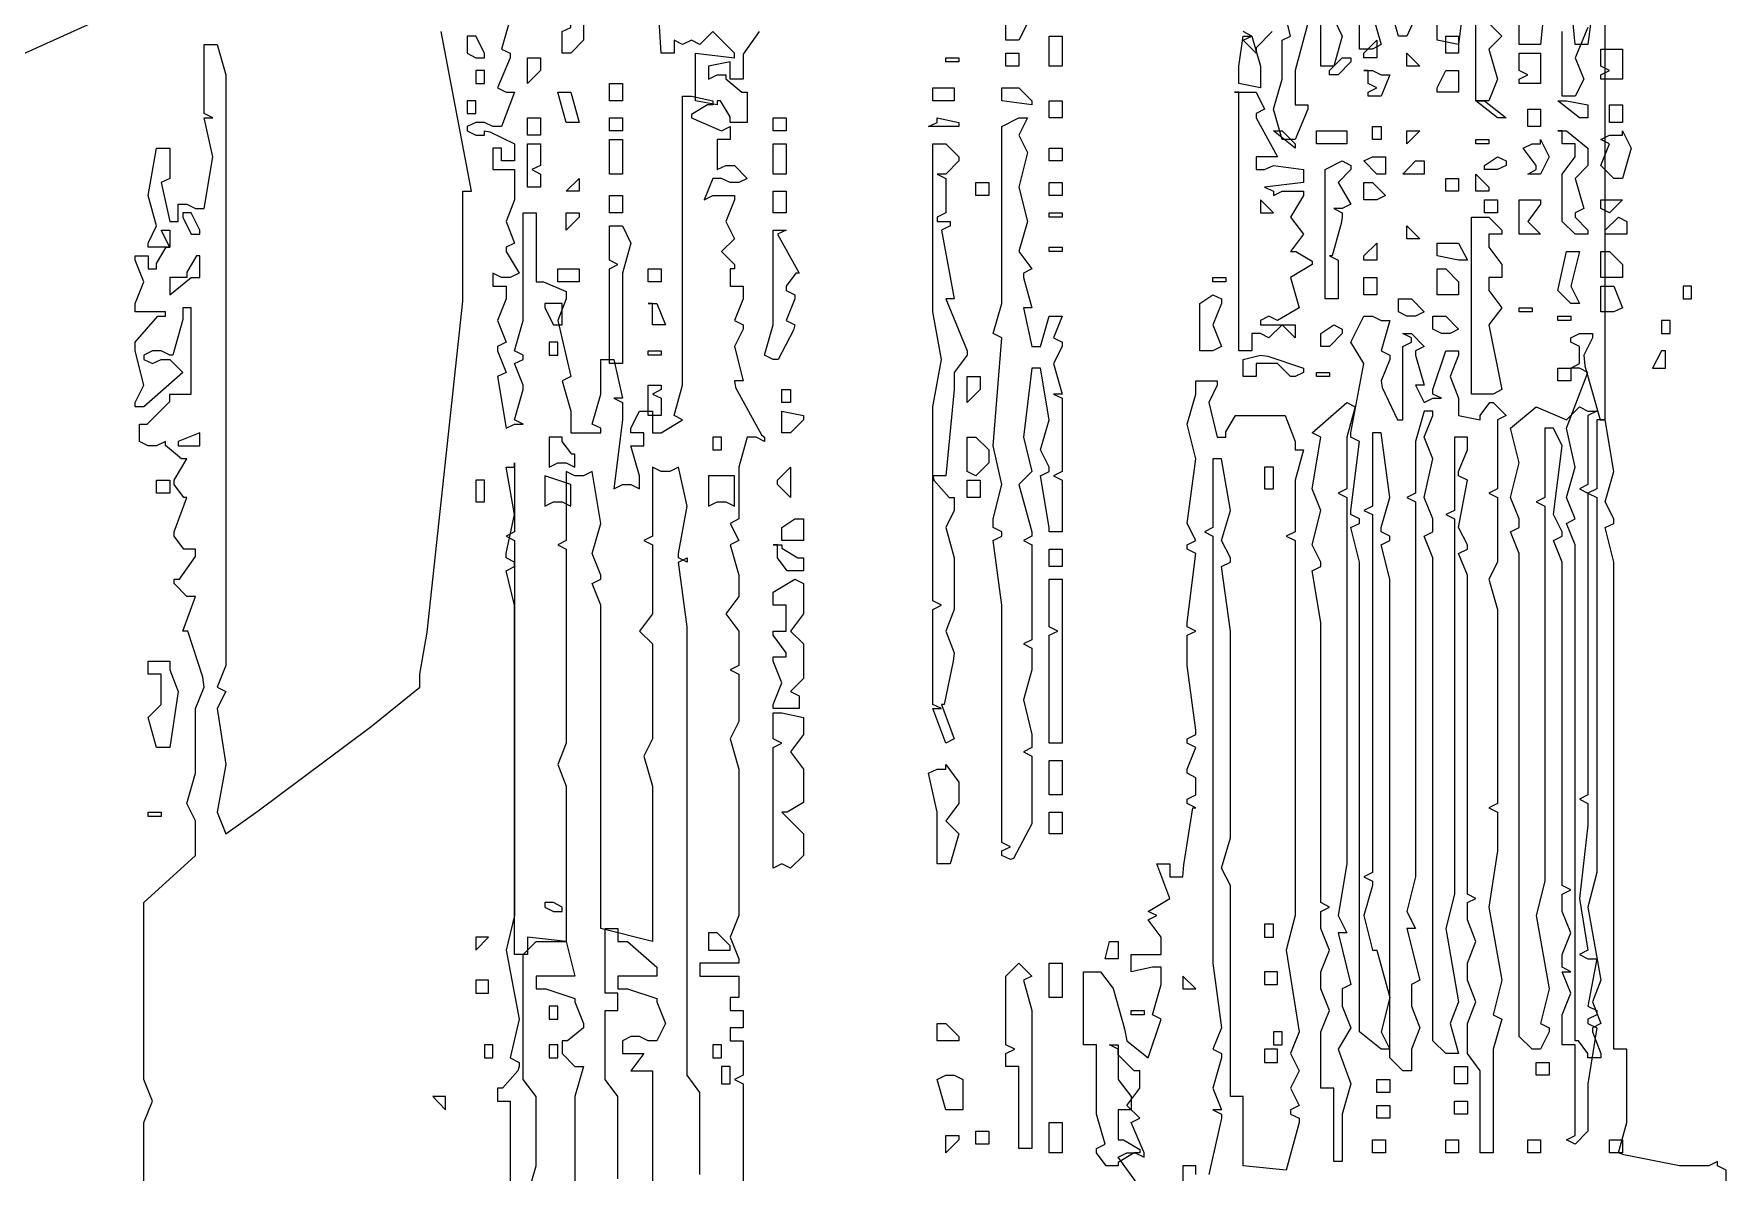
# Model space of a CAD drawing. Extents: x 97 to 264, y 28 to 329.
# Drawn here: x 180.57 to 194.42, y 189.74 to 199.06 of the extents above; entities that cross this region are included whole.
import ezdxf

# ---------------------------------------------------------------- set-up
doc = ezdxf.new("R2010")
doc.units = 0
doc.header["$MEASUREMENT"] = 0

msp = doc.modelspace()

# ---------------------------------------------------------------- linework, layer by layer
at = {"color": 32}
for points in [[(178.542, 199.742), (181.893, 200.624), (181.963, 200.59), (181.963, 200.484), (181.963, 200.306), (181.744, 199.77), (181.089, 199.165), (179.998, 198.673)], [(186.505, 199.073), (186.373, 198.888), (186.373, 198.826), (186.373, 198.684), (186.267, 198.684), (186.267, 198.826), (186.09, 198.79), (186.09, 198.684), (186.16, 198.72), (186.231, 198.72), (186.231, 198.686), (186.363, 198.578), (186.407, 198.578), (186.407, 198.331), (186.267, 198.331), (186.267, 198.375), (186.187, 198.508), (186.16, 198.508), (186.16, 198.473), (185.984, 198.508), (185.984, 198.896), (186.303, 198.86), (186.303, 198.896), (186.126, 199.073), (186.02, 198.967), (185.95, 199.003), (185.878, 198.967), (185.808, 199.003), (185.808, 198.896), (185.702, 198.896), (185.631, 200.061)], [(191.206, 199.179), (191.276, 199.037), (191.206, 198.79), (191.099, 198.79), (191.099, 199.778)], [(193.358, 199.532), (193.286, 198.967), (193.182, 198.967), (193.11, 199.708)], [(191.522, 199.213), (191.594, 198.967), (191.522, 198.931), (191.418, 198.931), (191.418, 199.602)], [(192.3, 199.566), (192.228, 198.967), (192.052, 199.003), (192.052, 199.426)], [(192.476, 199.143), (192.581, 199.037), (192.476, 198.931), (192.546, 198.684), (192.476, 198.508), (192.37, 198.508), (192.37, 199.566)], [(192.969, 199.672), (192.899, 198.967), (192.723, 198.967), (192.723, 199.672)], [(191.981, 199.426), (191.805, 199.037), (191.735, 199.037), (191.665, 199.283)], [(194.417, 189.053), (194.417, 189.758), (194.345, 189.794), (194.345, 189.83), (194.274, 189.794), (194.204, 189.794), (194.036, 189.794), (193.579, 189.884), (193.535, 189.901), (193.605, 190.147), (193.605, 190.747), (193.499, 190.747), (193.499, 194.733), (193.428, 195.016), (193.499, 195.05), (193.499, 195.086), (193.428, 195.227), (193.499, 195.475), (193.428, 195.898), (193.358, 195.898), (193.358, 195.333), (193.286, 195.298), (193.358, 195.263), (193.358, 192.194), (193.286, 191.911), (193.392, 191.312), (193.322, 191.135), (193.392, 190.959), (193.322, 190.923), (193.322, 190.889), (193.392, 190.712), (193.392, 190.676), (193.286, 190.676), (193.286, 190.712), (193.208, 190.817), (193.182, 190.817), (193.182, 194.874), (193.11, 195.05), (193.182, 195.086), (193.11, 195.263), (193.182, 195.509), (193.11, 195.828), (193.286, 196.285), (193.216, 196.321), (193.146, 196.321), (193.216, 196.357), (193.216, 196.497), (193.146, 196.533), (193.146, 196.567), (193.216, 196.603), (193.322, 196.603), (193.322, 196.567), (193.252, 196.427), (193.26, 196.339), (193.386, 195.898), (193.428, 195.898), (193.428, 199.532)], [(190.993, 199.143), (190.889, 198.754), (190.889, 198.473), (190.993, 198.473), (190.993, 198.438), (190.889, 198.191), (190.783, 198.191), (190.712, 198.438), (190.783, 198.684), (190.783, 199.003), (190.853, 199.037), (190.783, 199.319)], [(184.467, 199.179), (184.397, 198.931), (184.467, 198.896), (184.467, 198.86), (184.362, 198.614), (184.433, 198.578), (184.503, 198.578), (184.397, 198.297), (184.326, 198.297), (184.256, 198.331), (184.186, 198.331), (184.114, 198.297), (184.114, 198.261), (184.186, 198.225), (184.256, 198.225), (184.256, 198.261), (184.3, 198.253), (184.503, 198.154), (184.503, 198.121), (184.503, 198.015), (184.397, 198.015), (184.397, 198.121), (184.326, 198.121), (184.326, 197.944), (184.503, 197.944), (184.503, 197.696), (184.433, 197.52), (184.503, 197.343), (184.433, 197.309), (184.433, 197.273), (184.539, 197.097), (184.467, 197.062), (184.397, 197.062), (184.326, 197.097), (184.326, 196.99), (184.433, 196.99), (184.433, 196.886), (184.362, 196.71), (184.433, 196.533), (184.362, 196.497), (184.362, 196.461), (184.433, 196.285), (184.362, 196.251), (184.433, 195.828), (184.503, 195.862), (184.573, 195.862), (184.503, 195.898), (184.573, 196.144), (184.573, 196.18), (184.503, 196.357), (184.573, 196.391), (184.573, 196.427), (184.503, 196.461), (184.573, 196.71), (184.573, 197.592), (184.679, 197.592), (184.679, 197.026), (184.74, 197.026), (184.926, 196.948), (184.926, 196.92), (184.926, 196.886), (184.856, 196.71), (184.962, 196.251), (184.892, 196.215), (184.962, 195.968), (184.962, 195.792), (185.208, 195.792), (185.208, 195.828), (185.138, 195.862), (185.208, 196.108), (185.208, 196.391), (185.315, 196.391), (185.385, 196.074), (185.315, 196.074), (185.385, 196.038), (185.385, 195.898), (185.315, 195.333), (185.385, 195.369), (185.455, 195.369), (185.525, 195.333), (185.525, 195.439), (185.455, 195.685), (185.561, 195.685), (185.561, 195.792), (185.455, 195.792), (185.455, 195.828), (185.525, 195.968), (185.631, 195.968), (185.631, 195.792), (185.702, 195.792), (185.878, 195.898), (185.808, 195.932), (185.878, 196.18), (185.878, 198.544), (185.95, 198.544), (186.126, 198.508), (186.126, 198.473), (186.082, 198.473), (185.95, 198.395), (185.95, 198.367), (186.196, 198.261), (186.267, 198.297), (186.267, 198.191), (186.16, 198.191), (186.16, 197.944), (186.231, 197.979), (186.303, 197.979), (186.407, 197.872), (186.337, 197.838), (186.267, 197.838), (186.196, 197.872), (186.126, 197.872), (186.054, 197.696), (186.126, 197.732), (186.303, 197.732), (186.303, 197.696), (186.231, 197.52), (186.303, 197.379), (186.196, 197.273), (186.303, 197.167), (186.303, 197.133), (186.267, 197.133), (186.267, 196.99), (186.373, 196.99), (186.373, 196.886), (186.303, 196.71), (186.373, 196.674), (186.373, 196.638), (186.303, 196.497), (186.373, 196.215), (186.303, 196.215), (186.311, 196.162), (186.522, 195.774), (186.549, 195.756), (186.549, 195.721), (186.479, 195.756), (186.407, 195.756), (186.337, 195.509), (186.337, 195.086), (186.267, 195.05), (186.337, 194.91), (186.267, 194.874), (186.337, 194.627), (186.337, 194.451), (186.231, 194.31), (186.337, 194.168), (186.337, 193.887), (186.267, 193.851), (186.337, 193.815), (186.337, 193.428), (186.267, 193.286), (186.337, 193.04), (186.337, 191.841), (186.267, 191.665), (186.337, 191.488), (186.337, 191.452), (186.02, 191.452), (186.02, 191.346), (186.337, 191.346), (186.337, 191.17), (186.267, 191.17), (186.267, 191.065), (186.373, 191.065), (186.373, 190.923), (186.267, 190.923), (186.267, 190.817), (186.373, 190.817), (186.373, 190.536), (186.303, 190.5), (186.373, 190.464), (186.373, 188.7)], [(181.468, 188.7), (181.468, 190.147), (181.54, 190.324), (181.468, 190.5), (181.468, 191.947), (181.893, 192.334), (181.893, 192.617), (181.821, 192.757), (181.893, 193.005), (181.893, 193.535), (181.963, 193.711), (181.953, 193.791), (181.828, 194.168), (181.787, 194.168), (181.893, 194.451), (181.821, 194.451), (181.717, 194.557), (181.717, 194.593), (181.761, 194.593), (181.893, 194.779), (181.893, 194.84), (181.821, 194.84), (181.795, 194.84), (181.717, 194.946), (181.717, 194.98), (181.821, 195.263), (181.795, 195.263), (181.717, 195.369), (181.717, 195.403), (181.821, 195.579), (181.777, 195.579), (181.645, 195.687), (181.645, 195.721), (181.574, 195.685), (181.504, 195.685), (181.434, 195.721), (181.434, 195.862), (181.495, 195.862), (181.681, 196.048), (181.681, 196.108), (181.857, 196.108), (181.857, 196.814), (181.787, 196.814), (181.787, 196.718), (181.707, 196.427), (181.681, 196.427), (181.61, 196.461), (181.54, 196.461), (181.468, 196.427), (181.468, 196.391), (181.54, 196.357), (181.61, 196.391), (181.681, 196.391), (181.787, 196.285), (181.468, 196.004), (181.398, 196.004), (181.398, 196.038), (181.468, 196.18), (181.398, 196.461), (181.398, 196.533), (181.583, 196.744), (181.645, 196.744), (181.645, 196.78), (181.398, 196.78), (181.398, 196.85), (181.468, 197.026), (181.398, 197.203), (181.398, 197.239), (181.504, 197.239), (181.504, 197.133), (181.574, 197.133), (181.574, 197.177), (181.653, 197.309), (181.681, 197.309), (181.61, 197.449), (181.681, 197.449), (181.681, 197.309), (181.504, 197.309), (181.504, 197.343), (181.574, 197.485), (181.504, 197.732), (181.574, 198.121), (181.681, 198.121), (181.681, 197.872), (181.61, 197.838), (181.681, 197.52), (181.751, 197.52), (181.751, 197.662), (181.821, 197.662), (181.893, 197.626), (181.963, 197.626), (182.033, 198.049), (181.963, 198.367), (182.033, 198.367), (181.963, 198.402), (181.963, 198.967), (182.069, 198.967), (182.14, 198.72), (182.14, 193.887), (182.069, 193.711), (182.14, 193.675), (182.069, 193.535), (182.14, 193.076), (182.069, 192.687), (182.14, 192.51), (182.404, 192.697), (183.33, 193.389), (183.727, 193.71), (183.727, 193.815), (183.788, 194.16), (184.08, 196.867), (184.08, 197.768), (184.15, 197.768), (183.903, 199.073)], [(190.702, 199.073), (190.57, 198.941), (190.57, 198.896), (190.464, 199.003), (190.536, 199.037), (190.464, 199.073)], [(193.286, 199.107), (193.182, 198.86), (193.252, 198.684), (193.182, 198.544), (193.076, 198.544), (193.076, 199.073)], [(189.618, 189.618), (189.442, 189.865), (189.512, 189.901), (189.582, 189.901), (189.654, 189.865), (189.654, 189.901), (189.548, 190.147), (189.618, 190.183), (189.512, 190.288), (189.618, 190.43), (189.618, 190.57), (189.574, 190.57), (189.442, 190.702), (189.442, 190.747), (189.371, 190.783), (189.442, 190.783), (189.442, 190.5), (189.548, 190.36), (189.548, 190.253), (189.442, 190.253), (189.442, 190.007), (189.486, 190.007), (189.618, 189.928), (189.618, 189.901), (189.574, 189.901), (189.442, 189.822), (189.442, 189.794), (189.371, 189.794), (189.344, 189.794), (189.265, 189.901), (189.265, 189.935), (189.335, 189.971), (189.265, 190.217), (189.265, 190.783), (189.159, 190.783), (189.159, 191.382), (189.265, 191.382), (189.298, 191.382), (189.402, 191.245), (189.494, 190.915), (189.512, 190.817), (189.688, 190.676), (189.794, 190.993), (189.724, 191.029), (189.794, 191.276), (189.794, 191.418), (189.724, 191.418), (189.548, 191.382), (189.548, 191.522), (189.794, 191.522), (189.794, 191.665), (189.688, 191.805), (189.758, 191.841), (189.688, 191.875), (189.865, 191.981), (189.758, 192.264), (189.865, 192.264), (189.865, 192.158), (189.971, 192.158), (189.979, 192.256), (190.052, 192.723), (190.077, 192.723), (190.007, 192.757), (190.007, 192.793), (190.077, 192.829), (190.077, 192.969), (190.007, 193.005), (190.007, 193.04), (190.077, 193.216), (190.007, 193.252), (190.007, 193.286), (190.077, 193.322), (190.077, 193.358), (190.007, 193.887), (190.007, 194.134), (190.077, 194.168), (190.007, 194.204), (190.007, 194.24), (190.077, 194.804), (190.007, 194.84), (190.007, 194.874), (190.077, 194.91), (190.007, 195.05), (190.077, 195.579), (190.007, 195.862), (190.077, 196.108), (190.077, 196.215), (190.253, 196.215), (190.253, 196.18), (190.183, 196.038), (190.253, 195.756), (190.324, 195.756), (190.324, 195.8), (190.402, 195.932), (190.43, 195.932), (190.783, 195.932), (190.809, 195.932), (190.889, 195.721), (190.889, 195.651), (190.959, 195.651), (190.889, 195.403), (190.889, 194.98), (190.817, 194.946), (190.889, 194.91), (190.889, 191.841), (190.817, 191.558), (190.923, 190.889), (190.853, 190.712), (190.923, 190.57), (190.853, 190.43), (190.923, 190.288), (190.853, 190.253), (190.853, 190.217), (190.923, 190.183), (190.923, 190.147), (190.817, 189.758), (190.464, 189.794), (190.464, 190.36), (190.36, 190.36), (190.36, 192.088), (190.288, 192.228), (190.36, 192.476), (190.36, 194.168), (190.288, 194.697), (190.36, 194.733), (190.36, 194.769), (190.288, 194.91), (190.36, 195.156), (190.288, 195.579), (190.217, 195.579), (190.217, 195.016), (190.147, 194.98), (190.217, 194.946), (190.217, 191.452), (190.288, 190.923), (190.217, 190.747), (190.288, 190.712), (190.288, 190.676), (190.217, 190.43), (190.288, 190.253), (190.217, 190.253), (190.288, 190.217), (190.288, 190.183), (190.183, 189.724)], [(186.02, 189.724), (186.02, 190.394), (185.914, 190.536), (185.914, 194.204), (185.844, 194.733), (185.914, 194.769), (185.914, 194.733), (185.844, 194.769), (185.844, 194.804), (185.914, 195.192), (185.844, 195.509), (185.773, 195.475), (185.702, 195.475), (185.631, 195.509), (185.631, 194.946), (185.561, 194.91), (185.631, 194.874), (185.631, 194.31), (185.525, 194.168), (185.631, 194.064), (185.631, 193.286), (185.561, 193.146), (185.631, 192.899), (185.631, 191.629), (185.208, 191.735), (185.208, 194.381), (185.138, 194.557), (185.208, 194.593), (185.208, 194.627), (185.138, 194.804), (185.208, 195.05), (185.138, 195.475), (185.068, 195.439), (184.996, 195.439), (184.926, 195.475), (184.926, 194.91), (184.856, 194.874), (184.926, 194.84), (184.926, 193.252), (184.856, 193.076), (184.926, 192.899), (184.926, 191.629), (184.609, 191.665), (184.609, 191.522), (184.503, 191.522), (184.503, 194.381), (184.433, 194.663), (184.503, 194.697), (184.503, 194.733), (184.433, 194.769), (184.433, 194.804), (184.503, 195.122), (184.433, 195.509), (184.503, 195.509), (184.503, 195.545), (184.503, 195.545), (184.503, 194.98), (184.433, 194.946), (184.503, 194.91), (184.503, 191.841), (184.433, 191.558), (184.539, 190.993), (184.467, 190.676), (184.539, 190.64), (184.539, 190.606), (184.529, 190.572), (184.404, 190.43), (184.362, 190.43), (184.362, 190.324), (184.467, 190.324), (184.467, 188.596)], [(185.349, 189.688), (185.349, 190.36), (185.244, 190.5), (185.244, 191.065), (185.349, 191.065), (185.349, 191.206), (185.244, 191.206), (185.244, 191.735), (185.349, 191.735), (185.349, 191.629), (185.427, 191.629), (185.667, 191.418), (185.667, 191.346), (185.349, 191.346), (185.349, 191.242), (185.427, 191.242), (185.667, 191.163), (185.667, 191.135), (185.738, 190.959), (185.667, 190.817), (185.597, 190.817), (185.525, 190.853), (185.455, 190.853), (185.385, 190.817), (185.385, 190.712), (185.561, 190.712), (185.455, 190.57), (185.631, 190.57), (185.631, 188.56)], [(184.609, 189.548), (184.679, 189.794), (184.679, 190.36), (184.573, 190.5), (184.573, 191.522), (184.679, 191.629), (184.926, 191.629), (184.996, 191.346), (184.679, 191.346), (184.679, 191.242), (184.758, 191.242), (184.996, 191.163), (184.996, 191.135), (185.068, 190.959), (185.068, 190.924), (184.936, 190.817), (184.892, 190.817), (184.892, 190.712), (184.996, 190.606), (185.068, 190.606), (184.996, 190.36), (184.996, 188.524)], [(190.077, 189.724), (190.077, 189.794), (189.971, 189.794), (189.971, 189.548)]]:
    msp.add_lwpolyline(points, dxfattribs=at)
for points in [[(184.962, 199.778), (185.068, 199.778), (184.996, 199.636), (185.068, 199.39), (185.068, 199.003), (184.962, 198.896), (184.892, 198.896), (184.892, 199.073), (184.962, 199.107), (184.962, 199.143), (184.856, 199.319), (184.882, 199.319), (184.962, 199.426), (184.962, 199.46), (184.892, 199.496), (184.892, 199.532), (184.962, 199.778)], [(188.524, 199.179), (188.7, 199.179), (188.7, 199.143), (188.63, 199.003), (188.524, 199.003), (188.524, 199.179)], [(184.114, 199.037), (184.114, 198.896), (184.186, 198.86), (184.256, 198.86), (184.256, 198.896), (184.186, 199.037), (184.114, 199.037)], [(188.877, 199.037), (188.983, 199.037), (188.983, 198.79), (188.877, 198.79), (188.877, 199.037)], [(190.464, 199.037), (190.536, 199.037), (190.606, 198.79), (190.606, 198.614), (190.43, 198.65), (190.43, 198.79), (190.464, 199.037)], [(191.558, 199.003), (191.558, 198.86), (191.452, 198.86), (191.452, 198.896), (191.558, 199.003)], [(192.123, 199.037), (192.228, 199.037), (192.228, 198.896), (192.123, 198.896), (192.123, 199.037)], [(184.609, 198.86), (184.715, 198.86), (184.715, 198.754), (184.609, 198.65), (184.609, 198.86)], [(188.031, 198.86), (188.137, 198.86), (188.137, 198.826), (188.031, 198.826), (188.031, 198.86)], [(188.524, 198.896), (188.63, 198.896), (188.63, 198.79), (188.524, 198.79), (188.524, 198.896)], [(191.276, 198.86), (191.346, 198.86), (191.346, 198.826), (191.242, 198.72), (191.17, 198.72), (191.17, 198.754), (191.276, 198.86)], [(191.805, 198.896), (191.911, 198.79), (191.805, 198.79), (191.805, 198.896)], [(192.723, 198.896), (192.899, 198.896), (192.899, 198.65), (192.723, 198.65), (192.723, 198.684), (192.793, 198.72), (192.723, 198.754), (192.723, 198.896)], [(193.392, 198.931), (193.569, 198.931), (193.569, 198.684), (193.392, 198.684), (193.392, 198.72), (193.463, 198.754), (193.392, 198.79), (193.392, 198.931)], [(184.186, 198.65), (184.256, 198.65), (184.256, 198.754), (184.186, 198.754), (184.186, 198.65)], [(191.452, 198.754), (191.522, 198.754), (191.594, 198.72), (191.665, 198.72), (191.594, 198.544), (191.488, 198.544), (191.488, 198.578), (191.558, 198.614), (191.488, 198.65), (191.488, 198.754), (191.452, 198.754)], [(192.123, 198.754), (192.228, 198.754), (192.228, 198.578), (192.052, 198.578), (192.052, 198.614), (192.123, 198.754)], [(185.279, 198.65), (185.385, 198.65), (185.385, 198.508), (185.279, 198.508), (185.279, 198.65)], [(187.924, 198.614), (188.101, 198.614), (188.101, 198.508), (187.924, 198.508), (187.924, 198.614)], [(188.524, 198.614), (188.63, 198.614), (188.736, 198.508), (188.736, 198.473), (188.49, 198.508), (188.49, 198.614), (188.524, 198.614)], [(184.114, 198.402), (184.186, 198.402), (184.186, 198.508), (184.114, 198.508), (184.114, 198.402)], [(184.856, 198.578), (184.962, 198.578), (185.032, 198.331), (184.926, 198.331), (184.856, 198.578)], [(188.877, 198.508), (188.983, 198.508), (188.983, 198.367), (188.877, 198.367), (188.877, 198.508)], [(190.394, 198.578), (190.57, 198.578), (190.64, 198.438), (190.57, 198.402), (190.57, 198.367), (190.747, 198.049), (190.57, 198.049), (190.57, 197.944), (190.64, 197.944), (190.712, 197.979), (190.959, 197.944), (190.959, 197.838), (190.64, 197.802), (190.712, 197.768), (190.712, 197.732), (190.783, 197.768), (190.959, 197.768), (190.959, 197.732), (190.853, 197.556), (190.959, 197.415), (190.853, 197.273), (190.897, 197.273), (191.029, 197.195), (191.029, 197.167), (190.853, 197.062), (190.923, 196.814), (190.747, 196.71), (190.676, 196.744), (190.606, 196.71), (190.606, 196.674), (190.783, 196.674), (190.676, 196.567), (190.606, 196.603), (190.536, 196.603), (190.536, 196.461), (190.43, 196.461), (190.43, 198.578), (190.394, 198.578)], [(192.37, 198.508), (192.44, 198.508), (192.617, 198.367), (192.546, 198.367), (192.37, 198.508)], [(193.04, 198.508), (193.11, 198.508), (193.286, 198.473), (193.286, 198.367), (193.216, 198.367), (193.04, 198.508)], [(193.463, 198.473), (193.569, 198.473), (193.569, 198.331), (193.463, 198.331), (193.463, 198.473)], [(184.609, 198.367), (184.715, 198.367), (184.715, 198.225), (184.609, 198.225), (184.609, 198.367)], [(185.279, 198.367), (185.385, 198.367), (185.385, 198.261), (185.279, 198.261), (185.279, 198.367)], [(186.619, 198.367), (186.726, 198.367), (186.726, 198.261), (186.619, 198.261), (186.619, 198.367)], [(187.96, 198.367), (188.137, 198.331), (188.137, 198.297), (187.89, 198.297), (187.96, 198.331), (187.96, 198.367)], [(188.63, 198.367), (188.7, 198.367), (188.63, 198.225), (188.7, 198.085), (188.63, 197.802), (188.7, 197.52), (188.63, 197.273), (188.736, 197.133), (188.666, 197.097), (188.666, 197.062), (188.736, 196.814), (188.666, 196.814), (188.736, 196.497), (188.806, 196.497), (188.877, 196.744), (188.983, 196.744), (188.913, 196.567), (188.983, 196.533), (188.983, 196.497), (188.913, 196.357), (188.983, 196.108), (188.913, 196.108), (188.983, 196.074), (188.983, 195.475), (188.913, 195.439), (188.983, 195.403), (188.983, 194.98), (188.877, 194.98), (188.877, 195.016), (188.806, 195.439), (188.877, 195.475), (188.877, 195.509), (188.806, 195.651), (188.877, 195.898), (188.806, 196.321), (188.736, 196.321), (188.666, 195.756), (188.736, 195.475), (188.63, 195.369), (188.736, 194.98), (188.736, 194.946), (188.666, 194.91), (188.736, 194.874), (188.736, 194.098), (188.666, 194.064), (188.736, 194.028), (188.736, 193.851), (188.666, 193.605), (188.736, 193.322), (188.736, 193.216), (188.666, 193.182), (188.736, 193.146), (188.736, 192.687), (188.736, 192.591), (188.586, 192.309), (188.56, 192.3), (188.49, 192.334), (188.49, 192.37), (188.56, 192.404), (188.49, 192.44), (188.49, 194.381), (188.419, 194.91), (188.49, 194.946), (188.49, 194.98), (188.419, 195.016), (188.419, 195.086), (188.49, 195.369), (188.419, 195.685), (188.49, 196.567), (188.419, 196.603), (188.49, 196.85), (188.49, 198.297), (188.63, 198.367)], [(192.793, 198.438), (192.899, 198.438), (192.899, 198.297), (192.793, 198.297), (192.793, 198.438)], [(185.279, 198.191), (185.385, 198.191), (185.385, 197.908), (185.279, 197.908), (185.279, 198.191)], [(190.712, 198.261), (190.783, 198.261), (190.889, 198.155), (190.889, 198.121), (190.712, 198.261)], [(191.065, 198.261), (191.312, 198.261), (191.312, 198.155), (191.065, 198.155), (191.065, 198.261)], [(191.522, 198.297), (191.594, 198.297), (191.594, 198.191), (191.522, 198.191), (191.522, 198.297)], [(191.805, 198.261), (191.911, 198.261), (191.805, 198.155), (191.805, 198.261)], [(192.37, 198.191), (192.476, 198.191), (192.476, 198.155), (192.37, 198.155), (192.37, 198.191)], [(192.899, 198.191), (192.969, 198.049), (192.899, 197.908), (192.793, 197.908), (192.863, 197.944), (192.863, 197.979), (192.757, 198.121), (192.829, 198.155), (192.899, 198.155), (192.899, 198.191)], [(193.04, 198.261), (193.11, 198.261), (193.286, 198.121), (193.286, 197.979), (193.182, 197.872), (193.252, 197.626), (193.182, 197.592), (193.182, 197.556), (193.286, 197.449), (193.286, 197.415), (193.182, 197.415), (193.076, 197.52), (193.076, 197.908), (193.182, 198.049), (193.182, 198.155), (193.076, 198.155), (193.076, 198.261), (193.04, 198.261)], [(193.569, 198.261), (193.639, 198.121), (193.569, 197.872), (193.499, 197.872), (193.392, 197.979), (193.463, 198.155), (193.392, 198.191), (193.463, 198.225), (193.569, 198.225), (193.569, 198.261)], [(184.609, 198.155), (184.715, 198.155), (184.715, 197.979), (184.643, 197.944), (184.715, 197.908), (184.715, 197.802), (184.609, 197.802), (184.609, 198.155)], [(186.619, 198.155), (186.726, 198.155), (186.726, 197.908), (186.619, 197.908), (186.619, 198.155)], [(187.924, 198.155), (188.031, 198.155), (188.137, 198.049), (188.137, 198.015), (188.031, 197.908), (187.96, 197.908), (188.031, 197.872), (188.031, 197.592), (187.96, 197.556), (187.96, 197.52), (188.067, 197.52), (188.067, 197.485), (187.995, 197.449), (188.101, 196.886), (188.031, 196.886), (188.207, 196.461), (188.207, 196.427), (188.101, 196.285), (188.101, 196.144), (188.031, 195.439), (187.924, 195.439), (187.933, 195.404), (188.058, 195.263), (188.101, 195.263), (188.101, 195.156), (188.031, 195.016), (188.101, 194.769), (188.101, 194.345), (188.031, 194.168), (188.101, 193.992), (188.091, 193.922), (188.018, 193.569), (187.995, 193.569), (188.101, 193.286), (188.031, 193.252), (187.924, 193.535), (187.995, 193.535), (187.924, 193.569), (187.924, 194.345), (187.995, 194.381), (187.924, 194.417), (187.924, 196.004), (187.995, 196.391), (187.924, 196.78), (187.924, 198.155)], [(188.877, 198.121), (188.983, 198.121), (188.983, 198.015), (188.877, 198.015), (188.877, 198.121)], [(191.629, 198.049), (191.629, 197.908), (191.558, 197.908), (191.452, 198.015), (191.522, 198.049), (191.629, 198.049)], [(192.546, 198.049), (192.617, 198.015), (192.617, 197.979), (192.546, 197.944), (192.44, 197.944), (192.44, 197.979), (192.546, 198.049)], [(191.276, 198.015), (191.346, 197.979), (191.346, 197.944), (191.242, 197.838), (191.346, 197.662), (191.276, 197.626), (191.206, 197.626), (191.276, 197.592), (191.276, 197.556), (191.266, 197.503), (191.193, 197.239), (191.17, 197.239), (191.242, 197.203), (191.242, 196.886), (191.135, 196.886), (191.135, 197.944), (191.276, 198.015)], [(191.875, 198.015), (191.947, 198.015), (191.947, 197.908), (191.771, 197.908), (191.875, 198.015)], [(192.37, 197.908), (192.476, 197.802), (192.476, 197.768), (192.37, 197.768), (192.37, 197.908)], [(185.032, 197.872), (185.032, 197.768), (184.926, 197.768), (185.032, 197.872)], [(186.619, 197.768), (186.726, 197.768), (186.726, 197.592), (186.619, 197.592), (186.619, 197.768)], [(188.277, 197.838), (188.383, 197.838), (188.383, 197.732), (188.277, 197.732), (188.277, 197.838)], [(188.877, 197.838), (188.983, 197.838), (188.983, 197.732), (188.877, 197.732), (188.877, 197.838)], [(191.452, 197.838), (191.522, 197.838), (191.629, 197.732), (191.558, 197.696), (191.452, 197.696), (191.452, 197.838)], [(192.123, 197.872), (192.228, 197.872), (192.228, 197.768), (192.123, 197.768), (192.123, 197.872)], [(185.279, 197.732), (185.385, 197.732), (185.385, 197.592), (185.279, 197.592), (185.279, 197.732)], [(190.606, 197.696), (190.606, 197.592), (190.712, 197.592), (190.606, 197.696)], [(192.44, 197.696), (192.546, 197.696), (192.546, 197.592), (192.44, 197.592), (192.44, 197.696)], [(192.723, 197.696), (192.899, 197.696), (192.899, 197.662), (192.793, 197.52), (192.899, 197.415), (192.723, 197.415), (192.723, 197.696)], [(193.392, 197.696), (193.569, 197.696), (193.463, 197.592), (193.392, 197.626), (193.392, 197.696)], [(181.787, 197.592), (181.787, 197.556), (181.857, 197.415), (181.927, 197.415), (181.927, 197.449), (181.857, 197.592), (181.787, 197.592)], [(184.926, 197.592), (185.032, 197.592), (185.032, 197.556), (184.926, 197.449), (184.926, 197.592)], [(185.279, 197.485), (185.385, 197.485), (185.455, 197.343), (185.385, 197.097), (185.385, 196.357), (185.279, 196.357), (185.279, 197.133), (185.349, 197.167), (185.279, 197.203), (185.279, 197.485)], [(188.877, 197.592), (188.983, 197.592), (188.983, 197.556), (188.877, 197.556), (188.877, 197.592)], [(191.805, 197.485), (191.911, 197.379), (191.805, 197.379), (191.805, 197.485)], [(192.37, 197.556), (192.476, 197.556), (192.581, 197.449), (192.581, 197.415), (192.476, 197.415), (192.476, 197.309), (192.581, 197.167), (192.581, 197.062), (192.476, 197.062), (192.476, 196.956), (192.581, 196.814), (192.476, 196.674), (192.581, 196.144), (192.51, 196.108), (192.334, 196.108), (192.334, 197.556), (192.37, 197.556)], [(193.535, 197.556), (193.605, 197.52), (193.605, 197.415), (193.428, 197.415), (193.428, 197.449), (193.535, 197.556)], [(186.619, 197.449), (186.726, 197.449), (186.655, 197.415), (186.832, 197.097), (186.804, 197.097), (186.726, 196.992), (186.726, 196.956), (186.796, 196.92), (186.796, 196.886), (186.726, 196.71), (186.796, 196.674), (186.786, 196.63), (186.661, 196.391), (186.619, 196.391), (186.549, 196.427), (186.619, 196.674), (186.619, 197.449)], [(191.558, 197.343), (191.558, 197.203), (191.452, 197.203), (191.452, 197.239), (191.558, 197.343)], [(192.052, 197.343), (192.228, 197.343), (192.3, 197.203), (192.228, 197.203), (192.052, 197.239), (192.052, 197.343)], [(181.681, 197.062), (181.681, 196.92), (181.857, 197.062), (181.927, 197.062), (181.927, 197.239), (181.9, 197.239), (181.821, 197.106), (181.821, 197.062), (181.681, 197.062)], [(188.877, 197.309), (188.983, 197.309), (188.983, 197.273), (188.877, 197.273), (188.877, 197.309)], [(193.11, 197.273), (193.216, 197.273), (193.146, 196.99), (193.216, 196.85), (193.146, 196.85), (193.04, 196.956), (193.11, 197.273)], [(193.392, 197.273), (193.463, 197.273), (193.569, 197.167), (193.569, 197.062), (193.392, 197.062), (193.392, 197.273)], [(184.856, 197.133), (185.032, 197.133), (185.032, 197.026), (184.856, 197.026), (184.856, 197.133)], [(185.597, 197.133), (185.702, 197.133), (185.702, 197.026), (185.597, 197.026), (185.597, 197.133)], [(190.217, 197.062), (190.324, 197.062), (190.324, 197.026), (190.217, 197.026), (190.217, 197.062)], [(191.452, 197.062), (191.558, 197.062), (191.558, 196.92), (191.452, 196.92), (191.452, 197.062)], [(192.052, 197.133), (192.123, 197.133), (192.228, 197.026), (192.228, 196.92), (192.052, 196.92), (192.052, 197.133)], [(190.217, 196.92), (190.288, 196.886), (190.288, 196.85), (190.217, 196.674), (190.288, 196.497), (190.217, 196.461), (190.111, 196.461), (190.111, 196.85), (190.217, 196.92)], [(193.392, 196.99), (193.499, 196.99), (193.569, 196.814), (193.499, 196.78), (193.392, 196.78), (193.392, 196.99)], [(194.064, 196.886), (194.134, 196.886), (194.134, 196.99), (194.064, 196.99), (194.064, 196.886)], [(184.749, 196.85), (184.749, 196.814), (184.82, 196.674), (184.892, 196.674), (184.892, 196.85), (184.749, 196.85)], [(185.597, 196.85), (185.667, 196.85), (185.738, 196.674), (185.631, 196.674), (185.631, 196.85), (185.597, 196.85)], [(191.771, 196.886), (191.841, 196.886), (191.947, 196.78), (191.875, 196.744), (191.805, 196.744), (191.735, 196.78), (191.735, 196.886), (191.771, 196.886)], [(192.723, 196.814), (192.829, 196.814), (192.829, 196.78), (192.723, 196.78), (192.723, 196.814)], [(190.783, 196.674), (190.889, 196.674), (190.889, 196.567), (190.783, 196.674)], [(191.206, 196.674), (191.276, 196.638), (191.276, 196.603), (191.17, 196.497), (191.099, 196.497), (191.099, 196.603), (191.206, 196.674)], [(191.452, 196.744), (191.522, 196.744), (191.594, 196.71), (191.665, 196.71), (191.594, 196.461), (191.665, 196.427), (191.665, 196.391), (191.594, 196.215), (191.602, 196.162), (191.728, 195.898), (191.771, 195.898), (191.771, 196.497), (191.841, 196.533), (191.841, 196.567), (191.771, 196.603), (191.841, 196.603), (191.947, 196.497), (191.875, 196.461), (191.875, 196.427), (191.947, 196.18), (191.875, 196.18), (191.947, 196.038), (192.017, 196.074), (192.088, 196.074), (192.017, 196.108), (192.017, 196.144), (192.123, 196.461), (192.228, 196.461), (192.228, 196.427), (192.158, 196.251), (192.228, 196.074), (192.228, 195.932), (192.404, 195.898), (192.404, 195.933), (192.483, 196.038), (192.51, 196.038), (192.617, 195.932), (192.546, 195.898), (192.546, 195.333), (192.476, 195.298), (192.546, 195.263), (192.546, 194.733), (192.476, 194.593), (192.546, 194.345), (192.546, 192.757), (192.476, 192.723), (192.546, 192.687), (192.546, 192.37), (192.476, 191.911), (192.581, 191.312), (192.51, 191.029), (192.581, 190.993), (192.51, 190.747), (192.51, 189.901), (192.404, 189.901), (192.404, 190.57), (192.3, 190.712), (192.3, 190.959), (192.37, 191.135), (192.3, 191.312), (192.3, 191.452), (192.37, 191.629), (192.3, 191.805), (192.3, 191.947), (192.37, 191.981), (192.3, 192.017), (192.3, 194.627), (192.228, 194.804), (192.3, 194.84), (192.3, 194.874), (192.228, 195.016), (192.3, 195.403), (192.228, 195.439), (192.228, 195.475), (192.3, 195.651), (192.3, 195.756), (192.194, 195.756), (192.194, 195.156), (192.123, 195.122), (192.194, 195.086), (192.194, 192.017), (192.123, 191.735), (192.228, 191.135), (192.158, 190.959), (192.228, 190.712), (192.123, 190.712), (192.017, 190.817), (192.017, 194.769), (191.947, 194.946), (192.017, 194.98), (192.017, 195.086), (191.947, 195.263), (192.017, 195.579), (191.947, 195.756), (192.017, 195.932), (192.017, 195.968), (191.947, 195.968), (191.875, 195.721), (191.875, 195.298), (191.805, 195.263), (191.875, 195.227), (191.875, 192.158), (191.805, 191.875), (191.875, 191.735), (191.805, 191.735), (191.911, 191.312), (191.841, 191.276), (191.841, 191.099), (191.911, 190.923), (191.841, 190.747), (191.841, 190.57), (191.771, 190.57), (191.665, 190.676), (191.665, 194.593), (191.594, 194.874), (191.665, 194.91), (191.665, 194.946), (191.594, 194.98), (191.594, 195.016), (191.665, 195.263), (191.594, 195.792), (191.522, 195.792), (191.522, 195.192), (191.452, 195.156), (191.522, 195.122), (191.522, 192.194), (191.452, 192.158), (191.522, 192.123), (191.522, 192.088), (191.452, 191.841), (191.522, 191.558), (191.558, 191.558), (191.665, 191.17), (191.594, 190.889), (191.665, 190.747), (191.594, 190.747), (191.418, 190.889), (191.418, 194.733), (191.346, 195.016), (191.418, 195.05), (191.418, 195.086), (191.346, 195.122), (191.346, 195.156), (191.418, 195.721), (191.346, 195.756), (191.346, 195.792), (191.452, 196.357), (191.346, 196.533), (191.452, 196.744)], [(192.052, 196.744), (192.123, 196.744), (192.228, 196.638), (192.158, 196.603), (192.088, 196.603), (192.017, 196.638), (192.017, 196.744), (192.052, 196.744)], [(193.04, 196.744), (193.146, 196.744), (193.146, 196.71), (193.04, 196.71), (193.04, 196.744)], [(193.887, 196.603), (193.958, 196.603), (193.958, 196.71), (193.887, 196.71), (193.887, 196.603)], [(184.785, 196.427), (184.856, 196.427), (184.856, 196.533), (184.785, 196.533), (184.785, 196.427)], [(185.597, 196.461), (185.702, 196.461), (185.702, 196.427), (185.597, 196.427), (185.597, 196.461)], [(190.606, 196.427), (190.667, 196.419), (190.959, 196.319), (190.959, 196.285), (190.889, 196.251), (190.853, 196.251), (190.747, 196.357), (190.57, 196.357), (190.57, 196.251), (190.464, 196.251), (190.464, 196.391), (190.606, 196.427)], [(193.887, 196.461), (193.815, 196.321), (193.922, 196.321), (193.922, 196.461), (193.887, 196.461)], [(188.207, 196.251), (188.313, 196.251), (188.313, 196.144), (188.207, 196.038), (188.207, 196.251)], [(191.065, 196.285), (191.17, 196.285), (191.17, 196.251), (191.065, 196.251), (191.065, 196.285)], [(193.04, 196.321), (193.146, 196.321), (193.146, 196.215), (193.04, 196.215), (193.04, 196.321)], [(185.597, 196.18), (185.702, 196.18), (185.702, 196.144), (185.631, 196.108), (185.702, 196.074), (185.702, 195.932), (185.597, 195.932), (185.597, 196.18)], [(186.69, 196.144), (186.76, 196.144), (186.76, 196.038), (186.69, 196.038), (186.69, 196.144)], [(186.69, 195.968), (186.866, 195.932), (186.866, 195.898), (186.76, 195.792), (186.69, 195.792), (186.69, 195.968)], [(191.312, 196.038), (191.382, 196.004), (191.312, 195.756), (191.312, 195.333), (191.242, 195.298), (191.312, 195.263), (191.312, 192.264), (191.242, 191.841), (191.312, 191.699), (191.242, 191.699), (191.346, 191.276), (191.276, 191.242), (191.276, 191.099), (191.346, 190.923), (191.242, 190.747), (191.346, 190.464), (191.276, 190.217), (191.276, 189.83), (191.206, 189.83), (191.206, 190.43), (191.099, 190.43), (191.099, 190.889), (191.17, 191.065), (191.099, 191.242), (191.099, 191.382), (191.17, 191.558), (191.099, 191.735), (191.099, 191.875), (191.17, 191.911), (191.099, 191.947), (191.099, 194.24), (191.029, 194.663), (191.099, 194.697), (191.099, 194.733), (191.029, 194.874), (191.099, 195.156), (191.029, 195.333), (191.099, 195.756), (191.029, 195.792), (191.312, 196.038)], [(192.863, 196.004), (193.11, 195.898), (193.216, 196.004), (193.286, 195.968), (193.358, 195.968), (193.286, 195.932), (193.286, 195.369), (193.216, 195.333), (193.286, 195.298), (193.286, 192.829), (193.216, 192.793), (193.286, 192.757), (193.286, 192.581), (193.216, 191.981), (193.286, 191.558), (193.216, 191.522), (193.286, 191.488), (193.358, 191.488), (193.286, 191.099), (193.358, 191.065), (193.358, 191.029), (193.286, 190.993), (193.286, 190.959), (193.358, 190.923), (193.286, 190.464), (193.286, 190.077), (193.182, 189.971), (193.11, 190.007), (193.182, 190.041), (193.182, 190.783), (193.076, 190.783), (193.076, 191.029), (193.146, 191.206), (193.076, 191.382), (193.146, 191.382), (193.076, 191.418), (193.076, 191.522), (193.146, 191.699), (193.076, 191.875), (193.076, 192.017), (193.146, 192.052), (193.076, 192.088), (193.076, 194.733), (193.005, 194.91), (193.076, 194.946), (193.076, 194.98), (193.005, 195.122), (193.076, 195.685), (193.005, 195.828), (192.933, 195.828), (192.933, 195.263), (192.863, 195.227), (192.933, 195.192), (192.933, 192.123), (192.863, 191.841), (192.969, 191.242), (192.899, 190.959), (192.969, 190.923), (192.969, 190.889), (192.899, 190.747), (192.829, 190.747), (192.723, 190.853), (192.723, 194.804), (192.653, 194.98), (192.723, 195.016), (192.723, 195.086), (192.653, 195.263), (192.723, 195.545), (192.653, 195.828), (192.863, 196.004)], [(181.751, 195.721), (181.751, 195.685), (181.927, 195.685), (181.927, 195.792), (181.751, 195.721)], [(184.785, 195.756), (184.785, 195.509), (184.856, 195.545), (184.926, 195.545), (184.996, 195.509), (184.996, 195.615), (184.97, 195.615), (184.892, 195.721), (184.892, 195.756), (184.785, 195.756)], [(186.126, 195.651), (186.196, 195.651), (186.196, 195.756), (186.126, 195.756), (186.126, 195.651)], [(188.207, 195.756), (188.277, 195.756), (188.383, 195.651), (188.383, 195.545), (188.277, 195.439), (188.207, 195.475), (188.207, 195.756)], [(181.574, 195.403), (181.681, 195.403), (181.681, 195.298), (181.574, 195.298), (181.574, 195.403)], [(184.186, 195.227), (184.256, 195.227), (184.256, 195.403), (184.186, 195.403), (184.186, 195.227)], [(184.749, 195.439), (184.749, 195.192), (184.82, 195.227), (184.892, 195.227), (184.962, 195.192), (184.962, 195.369), (184.749, 195.439)], [(186.09, 195.439), (186.09, 195.192), (186.16, 195.227), (186.231, 195.227), (186.303, 195.192), (186.303, 195.439), (186.09, 195.439)], [(186.76, 195.509), (186.76, 195.263), (186.655, 195.369), (186.655, 195.403), (186.76, 195.509)], [(188.207, 195.403), (188.313, 195.403), (188.313, 195.263), (188.207, 195.263), (188.207, 195.403)], [(190.64, 195.333), (190.712, 195.333), (190.712, 195.509), (190.64, 195.509), (190.64, 195.333)], [(186.796, 195.086), (186.866, 195.086), (186.866, 194.91), (186.69, 194.91), (186.69, 195.016), (186.796, 195.086)], [(186.619, 194.874), (186.69, 194.874), (186.69, 194.848), (186.822, 194.769), (186.866, 194.769), (186.866, 194.663), (186.76, 194.663), (186.734, 194.663), (186.655, 194.769), (186.655, 194.804), (186.655, 194.874), (186.619, 194.874)], [(188.877, 194.84), (188.983, 194.84), (188.983, 194.697), (188.877, 194.697), (188.877, 194.84)], [(186.796, 194.593), (186.866, 194.557), (186.866, 194.31), (186.76, 194.168), (186.866, 194.064), (186.866, 193.781), (186.76, 193.675), (186.832, 193.639), (186.832, 193.535), (186.619, 193.535), (186.619, 193.569), (186.69, 193.745), (186.619, 193.922), (186.619, 193.958), (186.726, 193.958), (186.726, 193.992), (186.619, 194.134), (186.619, 194.168), (186.726, 194.168), (186.726, 194.381), (186.619, 194.381), (186.619, 194.487), (186.796, 194.593)], [(188.877, 194.593), (188.983, 194.593), (188.983, 193.252), (188.877, 193.252), (188.877, 194.134), (188.948, 194.168), (188.877, 194.204), (188.877, 194.593)], [(181.681, 193.851), (181.751, 193.675), (181.681, 193.216), (181.574, 193.216), (181.504, 193.463), (181.61, 193.569), (181.61, 193.815), (181.504, 193.815), (181.504, 193.922), (181.681, 193.922), (181.681, 193.851)], [(186.619, 193.499), (186.69, 193.499), (186.866, 193.463), (186.866, 193.322), (186.76, 193.182), (186.866, 193.04), (186.866, 192.793), (186.866, 192.767), (186.734, 192.687), (186.69, 192.687), (186.866, 192.51), (186.866, 192.334), (186.76, 192.228), (186.69, 192.264), (186.619, 192.228), (186.619, 193.216), (186.69, 193.252), (186.619, 193.286), (186.619, 193.499)], [(188.031, 193.076), (188.137, 192.933), (188.137, 192.757), (188.031, 192.617), (188.137, 192.51), (188.067, 192.264), (187.96, 192.264), (187.96, 192.687), (187.89, 193.005), (187.96, 193.04), (188.031, 193.04), (188.031, 193.076)], [(188.877, 193.11), (188.983, 193.11), (188.983, 192.829), (188.877, 192.829), (188.877, 193.11)], [(181.61, 192.653), (181.504, 192.653), (181.504, 192.687), (181.61, 192.687), (181.61, 192.653)], [(188.877, 192.687), (188.983, 192.687), (188.983, 192.51), (188.877, 192.51), (188.877, 192.687)], [(184.749, 191.947), (184.749, 191.911), (184.82, 191.875), (184.892, 191.875), (184.892, 191.911), (184.82, 191.947), (184.749, 191.947)], [(184.186, 191.665), (184.186, 191.558), (184.29, 191.665), (184.186, 191.665)], [(186.09, 191.699), (186.09, 191.558), (186.267, 191.558), (186.267, 191.594), (186.16, 191.699), (186.09, 191.699)], [(190.64, 191.665), (190.712, 191.665), (190.712, 191.771), (190.64, 191.771), (190.64, 191.665)], [(189.371, 191.629), (189.442, 191.629), (189.442, 191.488), (189.335, 191.488), (189.371, 191.629)], [(188.63, 191.452), (188.736, 191.346), (188.666, 191.312), (188.736, 191.065), (188.736, 189.935), (188.63, 189.935), (188.63, 190.606), (188.524, 190.606), (188.524, 190.712), (188.596, 190.747), (188.524, 190.783), (188.524, 191.346), (188.63, 191.452)], [(188.877, 191.452), (188.983, 191.452), (188.983, 191.17), (188.877, 191.17), (188.877, 191.452)], [(190.64, 191.276), (190.747, 191.276), (190.747, 191.382), (190.64, 191.382), (190.64, 191.276)], [(184.186, 191.206), (184.29, 191.206), (184.29, 191.312), (184.186, 191.312), (184.186, 191.206)], [(189.971, 191.346), (189.971, 191.242), (190.077, 191.242), (189.971, 191.346)], [(184.785, 190.993), (184.856, 190.993), (184.856, 191.099), (184.785, 191.099), (184.785, 190.993)], [(189.548, 191.065), (189.654, 191.065), (189.654, 191.029), (189.548, 191.029), (189.548, 191.065)], [(187.96, 190.959), (188.031, 190.959), (188.137, 190.853), (188.137, 190.817), (187.96, 190.817), (187.96, 190.959)], [(190.712, 190.889), (190.712, 190.783), (190.783, 190.783), (190.783, 190.889), (190.712, 190.889)], [(184.256, 190.676), (184.326, 190.676), (184.326, 190.783), (184.256, 190.783), (184.256, 190.676)], [(184.785, 190.676), (184.856, 190.676), (184.856, 190.783), (184.785, 190.783), (184.785, 190.676)], [(186.126, 190.676), (186.196, 190.676), (186.196, 190.783), (186.126, 190.783), (186.126, 190.676)], [(190.64, 190.64), (190.747, 190.64), (190.747, 190.747), (190.64, 190.747), (190.64, 190.64)], [(186.196, 190.464), (186.267, 190.464), (186.267, 190.606), (186.196, 190.606), (186.196, 190.464)], [(192.194, 190.606), (192.3, 190.606), (192.3, 190.464), (192.194, 190.464), (192.194, 190.606)], [(192.863, 190.64), (192.969, 190.64), (192.969, 190.536), (192.863, 190.536), (192.863, 190.64)], [(188.101, 190.536), (188.171, 190.5), (188.171, 190.253), (188.031, 190.253), (187.96, 190.5), (188.031, 190.536), (188.101, 190.536)], [(191.558, 190.5), (191.665, 190.5), (191.665, 190.394), (191.558, 190.394), (191.558, 190.5)], [(183.833, 190.36), (183.938, 190.253), (183.938, 190.36), (183.833, 190.36)], [(191.558, 190.288), (191.665, 190.288), (191.665, 190.183), (191.558, 190.183), (191.558, 190.288)], [(192.194, 190.324), (192.3, 190.324), (192.3, 190.217), (192.194, 190.217), (192.194, 190.324)], [(188.877, 190.147), (188.983, 190.147), (188.983, 189.901), (188.877, 189.901), (188.877, 190.147)], [(188.031, 190.041), (188.137, 190.041), (188.137, 190.007), (188.031, 189.901), (188.031, 190.041)], [(188.277, 190.077), (188.383, 190.077), (188.383, 189.971), (188.277, 189.971), (188.277, 190.077)], [(191.522, 190.007), (191.629, 190.007), (191.629, 189.901), (191.522, 189.901), (191.522, 190.007)], [(192.123, 190.007), (192.228, 190.007), (192.228, 189.901), (192.123, 189.901), (192.123, 190.007)], [(192.793, 190.007), (192.899, 190.007), (192.899, 189.901), (192.793, 189.901), (192.793, 190.007)], [(193.463, 190.007), (193.569, 190.007), (193.569, 189.901), (193.463, 189.901), (193.463, 190.007)]]:
    msp.add_lwpolyline(points, close=True, dxfattribs=at)

doc.saveas('drawing.dxf')
